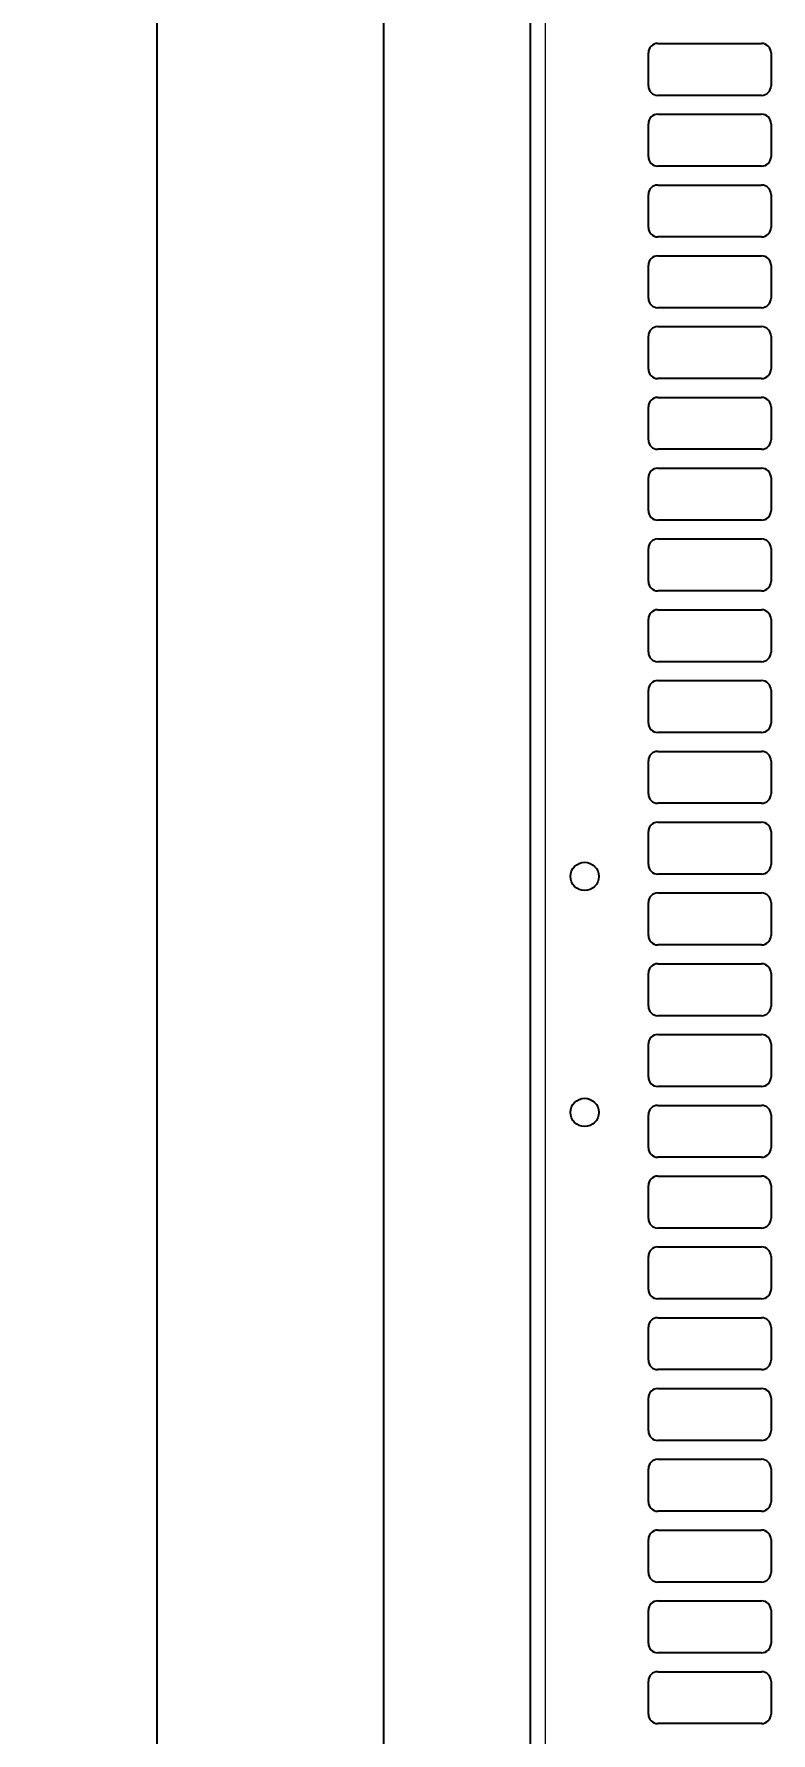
# Model space of a CAD drawing. Header units: millimetres. Extents: x -1035 to 1231, y 351 to 1984.
# Drawn here: x -1035.3 to -879, y 1195.2 to 1555.2 of the extents above; entities that cross this region are included whole.
import ezdxf

# ---------------------------------------------------------------- set-up
doc = ezdxf.new("R2010")
doc.units = ezdxf.units.MM
doc.layers.add('FORMAT', color=7, linetype='Continuous')
doc.styles.add('SLDTEXTSTYLE0', font='TXT', dxfattribs={"width": 0.75})
doc.dimstyles.new('SLDDIMSTYLE0', dxfattribs={"dimtxt": 20, "dimasz": 10, "dimexe": 0, "dimexo": 0.0625, "dimgap": 5, "dimtad": 2, "dimdec": 1, "dimrnd": 1e-09, "dimzin": 12, "dimdsep": 46, "dimtxsty": 'SLDTEXTSTYLE0', "dimsah": 1, "dimcen": 0.09, "dimadec": 0, "dimazin": 3, "dimtfac": 1, "dimtofl": 0, "dimtmove": 0, "dimatfit": 3, "dimfxl": 0, "dimfrac": 2, "dimtolj": 1, "dimtzin": 12, "dimarcsym": 0})

# ---------------------------------------------------------------- blocks, each defined once
blk = doc.blocks.new('_D')
at = {"layer": 'FORMAT'}
for p, q in [((-901.54, 1818.25), (-1010.18, 1818.25)), ((-1009.18, 1818.25), (-1009.18, 535.23)), ((-901.54, 535.23), (-1010.18, 535.23))]:
    blk.add_line(p, q, dxfattribs=at)
for points in [[(-1009.18, 1818.25), (-1010.71, 1808.25), (-1007.64, 1808.25)], [(-1009.18, 535.23), (-1007.64, 545.23), (-1010.71, 545.23)]]:
    blk.add_solid(points, dxfattribs=at)
at = {"layer": 'FORMAT', "insert": (-1034.96, 1147.19), "char_height": 20, "attachment_point": 1, "rotation": 90, "style": 'SLDTEXTSTYLE0'}
blk.add_mtext('1283', dxfattribs=at)
blk = doc.blocks.new('_D_5')
at = {"layer": 'FORMAT'}
for p, q in [((-915.04, 1801.74), (-962.18, 1801.74)), ((-961.18, 1801.74), (-961.18, 551.74)), ((-915.04, 551.74), (-962.18, 551.74))]:
    blk.add_line(p, q, dxfattribs=at)
for points in [[(-961.18, 1801.74), (-962.71, 1791.74), (-959.64, 1791.74)], [(-961.18, 551.74), (-959.64, 561.74), (-962.71, 561.74)]]:
    blk.add_solid(points, dxfattribs=at)
at = {"layer": 'FORMAT', "insert": (-986.96, 1147.19), "char_height": 20, "attachment_point": 1, "rotation": 90, "style": 'SLDTEXTSTYLE0'}
blk.add_mtext('1250', dxfattribs=at)

msp = doc.modelspace()

# ---------------------------------------------------------------- linework, layer by layer
at = {"color": 7, "linetype": 'Continuous', "lineweight": 25}
for p, q in [((-930.03, 535.24), (-930.03, 1818.24)), ((-903.03, 1553.24), (-881.03, 1553.24)), ((-905.03, 1544.24), (-905.03, 1551.24)), ((-879.03, 1551.24), (-879.03, 1544.24)), ((-881.03, 1542.24), (-903.03, 1542.24)), ((-903.03, 1538.24), (-881.03, 1538.24)), ((-905.03, 1529.24), (-905.03, 1536.24)), ((-879.03, 1536.24), (-879.03, 1529.24)), ((-881.03, 1527.24), (-903.03, 1527.24)), ((-903.03, 1523.24), (-881.03, 1523.24)), ((-905.03, 1514.24), (-905.03, 1521.24)), ((-879.03, 1521.24), (-879.03, 1514.24)), ((-881.03, 1512.24), (-903.03, 1512.24)), ((-905.03, 1499.24), (-905.03, 1506.24)), ((-903.03, 1508.24), (-881.03, 1508.24)), ((-879.03, 1506.24), (-879.03, 1499.24)), ((-881.03, 1497.24), (-903.03, 1497.24)), ((-905.03, 1484.24), (-905.03, 1491.24)), ((-903.03, 1493.24), (-881.03, 1493.24)), ((-879.03, 1491.24), (-879.03, 1484.24)), ((-881.03, 1482.24), (-903.03, 1482.24)), ((-905.03, 1469.24), (-905.03, 1476.24)), ((-903.03, 1478.24), (-881.03, 1478.24)), ((-879.03, 1476.24), (-879.03, 1469.24)), ((-881.03, 1467.24), (-903.03, 1467.24)), ((-903.03, 1463.24), (-881.03, 1463.24)), ((-905.03, 1454.24), (-905.03, 1461.24)), ((-879.03, 1461.24), (-879.03, 1454.24)), ((-881.03, 1452.24), (-903.03, 1452.24)), ((-903.03, 1448.24), (-881.03, 1448.24)), ((-905.03, 1439.24), (-905.03, 1446.24)), ((-879.03, 1446.24), (-879.03, 1439.24)), ((-881.03, 1437.24), (-903.03, 1437.24)), ((-903.03, 1433.24), (-881.03, 1433.24)), ((-905.03, 1424.24), (-905.03, 1431.24)), ((-879.03, 1431.24), (-879.03, 1424.24)), ((-881.03, 1422.24), (-903.03, 1422.24)), ((-905.03, 1409.24), (-905.03, 1416.24)), ((-903.03, 1418.24), (-881.03, 1418.24)), ((-879.03, 1416.24), (-879.03, 1409.24)), ((-881.03, 1407.24), (-903.03, 1407.24)), ((-905.03, 1394.24), (-905.03, 1401.24)), ((-903.03, 1403.24), (-881.03, 1403.24)), ((-879.03, 1401.24), (-879.03, 1394.24)), ((-881.03, 1392.24), (-903.03, 1392.24)), ((-905.03, 1379.24), (-905.03, 1386.24)), ((-903.03, 1388.24), (-881.03, 1388.24)), ((-879.03, 1386.24), (-879.03, 1379.24)), ((-881.03, 1377.24), (-903.03, 1377.24)), ((-903.03, 1373.24), (-881.03, 1373.24)), ((-905.03, 1364.24), (-905.03, 1371.24)), ((-879.03, 1371.24), (-879.03, 1364.24)), ((-881.03, 1362.24), (-903.03, 1362.24)), ((-903.03, 1358.24), (-881.03, 1358.24)), ((-905.03, 1349.24), (-905.03, 1356.24)), ((-879.03, 1356.24), (-879.03, 1349.24)), ((-881.03, 1347.24), (-903.03, 1347.24)), ((-903.03, 1343.24), (-881.03, 1343.24)), ((-905.03, 1334.24), (-905.03, 1341.24)), ((-879.03, 1341.24), (-879.03, 1334.24)), ((-881.03, 1332.24), (-903.03, 1332.24)), ((-905.03, 1319.24), (-905.03, 1326.24)), ((-903.03, 1328.24), (-881.03, 1328.24)), ((-879.03, 1326.24), (-879.03, 1319.24)), ((-881.03, 1317.24), (-903.03, 1317.24)), ((-905.03, 1304.24), (-905.03, 1311.24)), ((-903.03, 1313.24), (-881.03, 1313.24)), ((-879.03, 1311.24), (-879.03, 1304.24)), ((-881.03, 1302.24), (-903.03, 1302.24)), ((-905.03, 1289.24), (-905.03, 1296.24)), ((-903.03, 1298.24), (-881.03, 1298.24)), ((-879.03, 1296.24), (-879.03, 1289.24)), ((-881.03, 1287.24), (-903.03, 1287.24)), ((-903.03, 1283.24), (-881.03, 1283.24)), ((-905.03, 1274.24), (-905.03, 1281.24)), ((-879.03, 1281.24), (-879.03, 1274.24)), ((-881.03, 1272.24), (-903.03, 1272.24)), ((-903.03, 1268.24), (-881.03, 1268.24)), ((-905.03, 1259.24), (-905.03, 1266.24)), ((-879.03, 1266.24), (-879.03, 1259.24)), ((-881.03, 1257.24), (-903.03, 1257.24)), ((-903.03, 1253.24), (-881.03, 1253.24)), ((-905.03, 1244.24), (-905.03, 1251.24)), ((-879.03, 1251.24), (-879.03, 1244.24)), ((-881.03, 1242.24), (-903.03, 1242.24)), ((-905.03, 1229.24), (-905.03, 1236.24)), ((-903.03, 1238.24), (-881.03, 1238.24)), ((-879.03, 1236.24), (-879.03, 1229.24)), ((-881.03, 1227.24), (-903.03, 1227.24)), ((-905.03, 1214.24), (-905.03, 1221.24)), ((-903.03, 1223.24), (-881.03, 1223.24)), ((-879.03, 1221.24), (-879.03, 1214.24)), ((-881.03, 1212.24), (-903.03, 1212.24)), ((-905.03, 1199.24), (-905.03, 1206.24)), ((-903.03, 1208.24), (-881.03, 1208.24)), ((-879.03, 1206.24), (-879.03, 1199.24)), ((-881.03, 1197.24), (-903.03, 1197.24))]:
    msp.add_line(p, q, dxfattribs=at)
at = {"color": 8, "linetype": 'Continuous', "lineweight": 18}
msp.add_line((-926.93, 1818.24), (-926.93, 535.24), dxfattribs=at)
at = {"color": 7, "linetype": 'Continuous', "lineweight": 25}
for centre in [(-918.53, 1376.74), (-918.53, 1326.74)]:
    msp.add_circle(centre, 3, dxfattribs=at)
for centre, start, end in [((-903.03, 1551.24), 90, 180), ((-881.03, 1551.24), 0, 90), ((-903.03, 1544.24), 180, 270), ((-881.03, 1544.24), 270, 0), ((-903.03, 1536.24), 90, 180), ((-881.03, 1536.24), 0, 90), ((-903.03, 1529.24), 180, 270), ((-881.03, 1529.24), 270, 0), ((-903.03, 1521.24), 90, 180), ((-881.03, 1521.24), 0, 90), ((-903.03, 1514.24), 180, 270), ((-881.03, 1514.24), 270, 0), ((-903.03, 1506.24), 90, 180), ((-881.03, 1506.24), 0, 90), ((-903.03, 1499.24), 180, 270), ((-881.03, 1499.24), 270, 0), ((-903.03, 1491.24), 90, 180), ((-881.03, 1491.24), 0, 90), ((-903.03, 1484.24), 180, 270), ((-881.03, 1484.24), 270, 0), ((-903.03, 1476.24), 90, 180), ((-881.03, 1476.24), 0, 90), ((-903.03, 1469.24), 180, 270), ((-881.03, 1469.24), 270, 0), ((-903.03, 1461.24), 90, 180), ((-881.03, 1461.24), 0, 90), ((-903.03, 1454.24), 180, 270), ((-881.03, 1454.24), 270, 0), ((-903.03, 1446.24), 90, 180), ((-881.03, 1446.24), 0, 90), ((-903.03, 1439.24), 180, 270), ((-881.03, 1439.24), 270, 0), ((-903.03, 1431.24), 90, 180), ((-881.03, 1431.24), 0, 90), ((-903.03, 1424.24), 180, 270), ((-881.03, 1424.24), 270, 0), ((-903.03, 1416.24), 90, 180), ((-881.03, 1416.24), 0, 90), ((-903.03, 1409.24), 180, 270), ((-881.03, 1409.24), 270, 0), ((-903.03, 1401.24), 90, 180), ((-881.03, 1401.24), 0, 90), ((-903.03, 1394.24), 180, 270), ((-881.03, 1394.24), 270, 0), ((-903.03, 1386.24), 90, 180), ((-881.03, 1386.24), 0, 90), ((-903.03, 1379.24), 180, 270), ((-881.03, 1379.24), 270, 0), ((-903.03, 1371.24), 90, 180), ((-881.03, 1371.24), 0, 90), ((-903.03, 1364.24), 180, 270), ((-881.03, 1364.24), 270, 0), ((-903.03, 1356.24), 90, 180), ((-881.03, 1356.24), 0, 90), ((-903.03, 1349.24), 180, 270), ((-881.03, 1349.24), 270, 0), ((-903.03, 1341.24), 90, 180), ((-881.03, 1341.24), 0, 90), ((-903.03, 1334.24), 180, 270), ((-881.03, 1334.24), 270, 0), ((-903.03, 1326.24), 90, 180), ((-881.03, 1326.24), 0, 90), ((-903.03, 1319.24), 180, 270), ((-881.03, 1319.24), 270, 0), ((-903.03, 1311.24), 90, 180), ((-881.03, 1311.24), 0, 90), ((-903.03, 1304.24), 180, 270), ((-881.03, 1304.24), 270, 0), ((-903.03, 1296.24), 90, 180), ((-881.03, 1296.24), 0, 90), ((-903.03, 1289.24), 180, 270), ((-881.03, 1289.24), 270, 0), ((-903.03, 1281.24), 90, 180), ((-881.03, 1281.24), 0, 90), ((-903.03, 1274.24), 180, 270), ((-881.03, 1274.24), 270, 0), ((-903.03, 1266.24), 90, 180), ((-881.03, 1266.24), 0, 90), ((-903.03, 1259.24), 180, 270), ((-881.03, 1259.24), 270, 0), ((-903.03, 1251.24), 90, 180), ((-881.03, 1251.24), 0, 90), ((-903.03, 1244.24), 180, 270), ((-881.03, 1244.24), 270, 0), ((-903.03, 1236.24), 90, 180), ((-881.03, 1236.24), 0, 90), ((-903.03, 1229.24), 180, 270), ((-881.03, 1229.24), 270, 0), ((-903.03, 1221.24), 90, 180), ((-881.03, 1221.24), 0, 90), ((-903.03, 1214.24), 180, 270), ((-881.03, 1214.24), 270, 0), ((-903.03, 1206.24), 90, 180), ((-881.03, 1206.24), 0, 90), ((-903.03, 1199.24), 180, 270), ((-881.03, 1199.24), 270, 0)]:
    msp.add_arc(centre, 2, start, end, dxfattribs=at)

# ---------------------------------------------------------------- dimensions: what is measured, and where the dimension line sits
at = {"layer": 'FORMAT'}
for base, p1, p2, picture, middle in [((-1009.18, 535.23), (-901.53, 1818.25), (-901.53, 535.23), '_D', (-1009.18, 1176.74)), ((-961.18, 551.74), (-915.03, 1801.74), (-915.03, 551.74), '_D_5', (-961.18, 1176.74))]:
    dim = msp.add_linear_dim(base=base, p1=p1, p2=p2, angle=90, dimstyle='SLDDIMSTYLE0', dxfattribs=at)
    dim.commit()
    dim.dimension.update_dxf_attribs({"geometry": picture, "text_midpoint": middle, "dimtype": 160})

doc.saveas('drawing.dxf')
